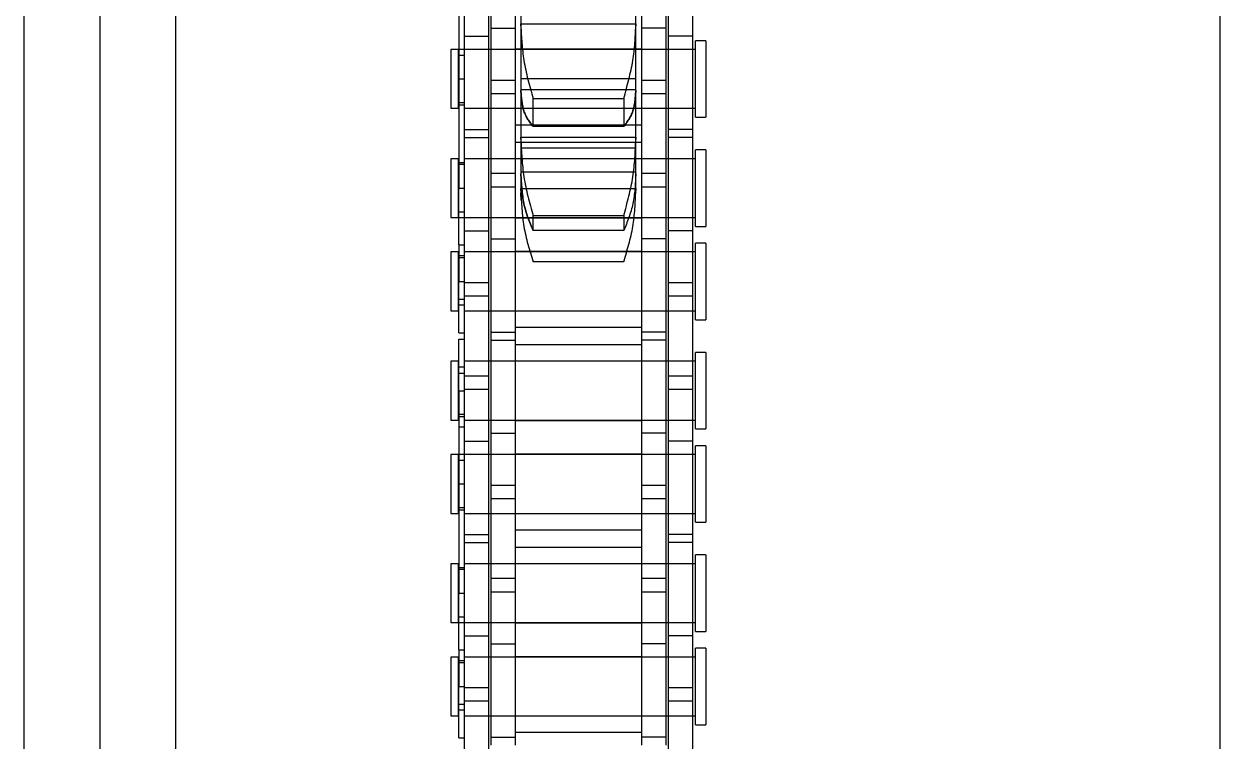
# Model space of a CAD drawing. Header units: metres. Extents: x 0 to 63075, y 0 to 44550.
# Drawn here: x 14315.3 to 14390.3, y 26918.7 to 26963.6 of the extents above; entities that cross this region are included whole.
import ezdxf

# ---------------------------------------------------------------- set-up
doc = ezdxf.new("R2010")
doc.units = ezdxf.units.M
doc.header["$LTSCALE"] = 75
doc.linetypes.add('HIDDEN2', pattern=[4.7625, 3.175, -1.5875])
for name, color, linetype in [('SDM', 7, 'Continuous'), ('SL4', 4, 'Continuous'), ('ST1', 7, 'HIDDEN2')]:
    doc.layers.add(name, color=color, linetype=linetype)

# ---------------------------------------------------------------- blocks, each defined once
blk = doc.blocks.new('A$Ca53c419a')
at = {"layer": 'SL4'}
for p, q in [((3664.713, 495.765), (2339.738, 495.765)), ((2339.738, 486.24), (3664.713, 486.24)), ((2339.738, 420.765), (3664.713, 420.765))]:
    blk.add_line(p, q, dxfattribs=at)
at = {"layer": 'ST1'}
for p, q in [((3664.713, 491.003), (2339.738, 491.003)), ((2339.738, 486.24), (3664.713, 486.24)), ((2494.173, 469), (2490.483, 469)), ((2490.483, 469), (2490.483, 468.526)), ((2494.173, 468.526), (2494.173, 469)), ((2500.021, 469), (2496.331, 469)), ((2496.331, 469), (2496.331, 468.526)), ((2500.021, 468.526), (2500.021, 469)), ((2506.873, 469), (2503.183, 469)), ((2503.183, 469), (2503.183, 468.526)), ((2506.873, 468.526), (2506.873, 469)), ((2512.721, 469), (2509.031, 469)), ((2509.031, 469), (2509.031, 468.526)), ((2512.721, 468.526), (2512.721, 469)), ((2519.573, 469), (2515.883, 469)), ((2515.883, 469), (2515.883, 468.526)), ((2519.573, 468.526), (2519.573, 469)), ((2525.421, 469), (2521.731, 469)), ((2521.731, 469), (2521.731, 468.526)), ((2525.421, 468.526), (2525.421, 469)), ((2532.273, 469), (2528.583, 469)), ((2528.583, 469), (2528.583, 468.526)), ((2532.273, 468.526), (2532.273, 469)), ((2491.396, 468.157), (2482.301, 468.157)), ((2489.097, 468.489), (2489.097, 468.157)), ((2489.097, 468.489), (2492.328, 468.489)), ((2490.483, 468.526), (2494.173, 468.526)), ((2490.483, 468.157), (2490.483, 466.637)), ((2490.483, 468.157), (2490.483, 453.659)), ((2490.852, 468.526), (2490.852, 468.157)), ((2491.221, 468.489), (2491.221, 468.157)), ((2492.256, 468.157), (2491.396, 468.157)), ((2491.396, 466.637), (2491.396, 468.157)), ((2501.351, 468.157), (2492.256, 468.157)), ((2492.256, 468.157), (2492.256, 466.637)), ((2492.328, 468.489), (2492.328, 468.157)), ((2494.624, 468.489), (2492.328, 468.489)), ((2493.804, 468.157), (2493.804, 468.526)), ((2493.947, 468.489), (2493.947, 468.157)), ((2494.173, 466.637), (2494.173, 468.157)), ((2494.173, 453.659), (2494.173, 468.157)), ((2494.624, 468.489), (2498.176, 468.489)), ((2494.624, 468.489), (2494.624, 468.157)), ((2495.503, 468.157), (2495.503, 466.637)), ((2496.331, 468.526), (2500.021, 468.526)), ((2496.331, 468.489), (2496.331, 466.637)), ((2496.331, 468.157), (2496.331, 453.659)), ((2496.7, 468.526), (2496.7, 468.157)), ((2498.176, 468.489), (2498.176, 468.157)), ((2510.876, 468.489), (2498.176, 468.489)), ((2499.652, 468.157), (2499.652, 468.526)), ((2499.795, 468.489), (2499.795, 468.157)), ((2500.021, 466.637), (2500.021, 468.157)), ((2500.021, 453.659), (2500.021, 468.157)), ((2501.351, 468.157), (2501.351, 466.637)), ((2507.701, 468.157), (2501.351, 468.157)), ((2501.853, 468.157), (2501.853, 466.637)), ((2503.183, 468.526), (2506.873, 468.526)), ((2503.183, 468.157), (2503.183, 466.637)), ((2503.183, 468.157), (2503.183, 453.659)), ((2503.409, 468.489), (2503.409, 468.157)), ((2503.552, 468.526), (2503.552, 468.157)), ((2505.028, 468.489), (2505.028, 468.157)), ((2506.504, 468.157), (2506.504, 468.526)), ((2506.873, 466.637), (2506.873, 468.489)), ((2506.873, 453.659), (2506.873, 468.157)), ((2507.701, 468.157), (2507.701, 466.637)), ((2516.796, 468.157), (2507.701, 468.157)), ((2508.58, 468.157), (2508.58, 468.489)), ((2509.031, 468.526), (2512.721, 468.526)), ((2509.031, 468.157), (2509.031, 466.637)), ((2509.031, 468.157), (2509.031, 453.659)), ((2509.257, 468.489), (2509.257, 468.157)), ((2509.4, 468.526), (2509.4, 468.157)), ((2510.876, 468.489), (2510.876, 468.157)), ((2510.876, 468.489), (2514.107, 468.489)), ((2510.948, 466.637), (2510.948, 468.157)), ((2511.808, 468.157), (2511.808, 466.637)), ((2511.983, 468.489), (2511.983, 468.157)), ((2512.352, 468.157), (2512.352, 468.526)), ((2512.721, 466.637), (2512.721, 468.157)), ((2512.721, 453.659), (2512.721, 468.157)), ((2514.107, 468.489), (2514.107, 468.157)), ((2514.497, 468.489), (2514.497, 468.157)), ((2514.497, 468.489), (2517.728, 468.489)), ((2515.883, 468.526), (2519.573, 468.526)), ((2515.883, 468.157), (2515.883, 466.637)), ((2515.883, 468.157), (2515.883, 453.659)), ((2516.252, 468.526), (2516.252, 468.157)), ((2516.621, 468.489), (2516.621, 468.157)), ((2517.656, 468.157), (2516.796, 468.157)), ((2516.796, 466.637), (2516.796, 468.157)), ((2526.751, 468.157), (2517.656, 468.157)), ((2517.656, 468.157), (2517.656, 466.637)), ((2517.728, 468.489), (2517.728, 468.157)), ((2520.024, 468.489), (2517.728, 468.489)), ((2519.204, 468.157), (2519.204, 468.526)), ((2519.347, 468.489), (2519.347, 468.157)), ((2519.573, 466.637), (2519.573, 468.157)), ((2519.573, 453.659), (2519.573, 468.157)), ((2520.024, 468.489), (2523.576, 468.489)), ((2520.024, 468.489), (2520.024, 468.157)), ((2520.903, 468.157), (2520.903, 466.637)), ((2521.731, 468.526), (2525.421, 468.526)), ((2521.731, 468.489), (2521.731, 466.637)), ((2521.731, 468.157), (2521.731, 453.659)), ((2522.1, 468.526), (2522.1, 468.157)), ((2523.576, 468.489), (2523.576, 468.157)), ((2536.276, 468.489), (2523.576, 468.489)), ((2525.052, 468.157), (2525.052, 468.526)), ((2525.195, 468.489), (2525.195, 468.157)), ((2525.421, 466.637), (2525.421, 468.157)), ((2525.421, 453.659), (2525.421, 468.157)), ((2526.751, 468.157), (2526.751, 466.637)), ((2533.101, 468.157), (2526.751, 468.157)), ((2527.253, 468.157), (2527.253, 466.637)), ((2528.583, 468.526), (2532.273, 468.526)), ((2528.583, 468.157), (2528.583, 466.637)), ((2528.583, 468.157), (2528.583, 453.659)), ((2528.809, 468.489), (2528.809, 468.157)), ((2528.952, 468.526), (2528.952, 468.157)), ((2530.428, 468.489), (2530.428, 468.157)), ((2531.904, 468.157), (2531.904, 468.526)), ((2532.273, 466.637), (2532.273, 468.489)), ((2532.273, 453.659), (2532.273, 468.157)), ((2533.101, 468.157), (2533.101, 466.637)), ((2542.196, 468.157), (2533.101, 468.157)), ((2491.396, 466.637), (2482.301, 466.637)), ((2492.256, 466.637), (2491.396, 466.637)), ((2501.351, 466.637), (2492.256, 466.637)), ((2507.701, 466.637), (2501.351, 466.637)), ((2516.796, 466.637), (2507.701, 466.637)), ((2517.656, 466.637), (2516.796, 466.637)), ((2526.751, 466.637), (2517.656, 466.637)), ((2533.101, 466.637), (2526.751, 466.637)), ((2542.196, 466.637), (2533.101, 466.637)), ((2495.001, 466.485), (2488.651, 466.485)), ((2489.153, 466.485), (2489.153, 464.965)), ((2490.483, 466.485), (2490.483, 464.965)), ((2494.173, 464.965), (2494.173, 466.485)), ((2495.001, 466.485), (2495.001, 464.965)), ((2504.096, 466.485), (2495.001, 466.485)), ((2496.331, 466.485), (2496.331, 464.965)), ((2498.248, 464.965), (2498.248, 466.485)), ((2499.108, 466.485), (2499.108, 464.965)), ((2500.021, 464.965), (2500.021, 466.485)), ((2503.183, 466.485), (2503.183, 464.965)), ((2504.956, 466.485), (2504.096, 466.485)), ((2504.096, 464.965), (2504.096, 466.485)), ((2514.051, 466.485), (2504.956, 466.485)), ((2504.956, 466.485), (2504.956, 464.965)), ((2506.873, 464.965), (2506.873, 466.485)), ((2508.203, 466.485), (2508.203, 464.965)), ((2509.031, 466.485), (2509.031, 464.965)), ((2512.721, 464.965), (2512.721, 466.485)), ((2514.051, 466.485), (2514.051, 464.965)), ((2520.401, 466.485), (2514.051, 466.485)), ((2514.553, 466.485), (2514.553, 464.965)), ((2515.883, 466.485), (2515.883, 464.965)), ((2519.573, 464.965), (2519.573, 466.485)), ((2520.401, 466.485), (2520.401, 464.965)), ((2529.496, 466.485), (2520.401, 466.485)), ((2521.731, 466.485), (2521.731, 464.965)), ((2523.648, 464.965), (2523.648, 466.485)), ((2524.508, 466.485), (2524.508, 464.965)), ((2525.421, 464.965), (2525.421, 466.485)), ((2528.583, 466.485), (2528.583, 464.965)), ((2530.356, 466.485), (2529.496, 466.485)), ((2529.496, 464.965), (2529.496, 466.485)), ((2539.451, 466.485), (2530.356, 466.485)), ((2530.356, 466.485), (2530.356, 464.965)), ((2532.273, 464.965), (2532.273, 466.485)), ((2533.603, 466.485), (2533.603, 464.965)), ((2495.001, 464.965), (2488.651, 464.965)), ((2489.436, 457.035), (2489.436, 464.965)), ((2490.483, 464.965), (2490.483, 457.035)), ((2494.173, 457.035), (2494.173, 464.965)), ((2494.216, 464.965), (2494.216, 457.035)), ((2504.096, 464.965), (2495.001, 464.965)), ((2496.288, 457.035), (2496.288, 464.965)), ((2496.331, 464.965), (2496.331, 457.035)), ((2500.021, 457.035), (2500.021, 464.965)), ((2501.068, 464.965), (2501.068, 457.035)), ((2502.136, 457.035), (2502.136, 464.965)), ((2503.183, 464.965), (2503.183, 457.035)), ((2504.956, 464.965), (2504.096, 464.965)), ((2514.051, 464.965), (2504.956, 464.965)), ((2506.873, 457.035), (2506.873, 464.965)), ((2506.916, 464.965), (2506.916, 457.035)), ((2508.988, 457.035), (2508.988, 464.965)), ((2509.031, 464.965), (2509.031, 457.035)), ((2512.721, 457.035), (2512.721, 464.965)), ((2513.768, 464.965), (2513.768, 457.035)), ((2520.401, 464.965), (2514.051, 464.965)), ((2514.836, 457.035), (2514.836, 464.965)), ((2515.883, 464.965), (2515.883, 457.035)), ((2519.573, 457.035), (2519.573, 464.965)), ((2519.616, 464.965), (2519.616, 457.035)), ((2529.496, 464.965), (2520.401, 464.965)), ((2521.688, 457.035), (2521.688, 464.965)), ((2521.731, 464.965), (2521.731, 457.035)), ((2522.808, 464.596), (2523.288, 464.605)), ((2523.428, 464.605), (2523.288, 464.605)), ((2523.555, 464.605), (2523.428, 464.605)), ((2523.428, 464.605), (2523.555, 464.605)), ((2523.555, 464.605), (2523.555, 457.395)), ((2524.485, 464.605), (2523.555, 464.605)), ((2526.65, 464.605), (2524.485, 464.605)), ((2524.594, 464.605), (2524.594, 457.395)), ((2525.421, 457.035), (2525.421, 464.965)), ((2526.092, 457.395), (2526.092, 464.605)), ((2526.468, 464.965), (2526.468, 457.035)), ((2526.778, 464.605), (2526.65, 464.605)), ((2526.65, 464.605), (2526.778, 464.605)), ((2526.778, 464.605), (2526.778, 457.395)), ((2529.692, 464.605), (2526.778, 464.605)), ((2527.536, 457.035), (2527.536, 464.965)), ((2528.583, 464.965), (2528.583, 457.035)), ((2530.356, 464.965), (2529.496, 464.965)), ((2533.76, 464.605), (2529.692, 464.605)), ((2529.77, 464.605), (2529.77, 457.395)), ((2539.451, 464.965), (2530.356, 464.965)), ((2530.439, 457.395), (2530.439, 464.605)), ((2532.273, 457.035), (2532.273, 464.965)), ((2532.316, 464.965), (2532.316, 457.035)), ((2533.876, 464.605), (2533.76, 464.605)), ((2533.76, 464.605), (2533.876, 464.605)), ((2533.876, 464.605), (2533.876, 457.395)), ((2538.421, 464.605), (2533.876, 464.605)), ((2518.955, 463.843), (2518.979, 463.843)), ((2518.955, 458.157), (2518.955, 463.843)), ((2518.979, 463.843), (2518.979, 458.157)), ((2520.917, 463.843), (2521.855, 463.843)), ((2520.917, 458.157), (2520.917, 463.843)), ((2521.855, 463.843), (2521.855, 458.157)), ((2527.436, 463.843), (2529.199, 463.843)), ((2527.436, 458.157), (2527.436, 463.843)), ((2529.199, 463.843), (2529.199, 458.157)), ((2518.979, 458.157), (2518.955, 458.157)), ((2521.855, 458.157), (2520.917, 458.157)), ((2529.199, 458.157), (2527.436, 458.157)), ((2495.001, 457.035), (2488.651, 457.035)), ((2489.153, 455.515), (2489.153, 457.035)), ((2490.483, 457.035), (2490.483, 455.515)), ((2494.173, 455.515), (2494.173, 457.035)), ((2495.001, 455.515), (2495.001, 457.035)), ((2504.096, 457.035), (2495.001, 457.035)), ((2496.331, 457.035), (2496.331, 455.515)), ((2498.248, 455.515), (2498.248, 457.035)), ((2499.108, 457.035), (2499.108, 455.515)), ((2500.021, 455.515), (2500.021, 457.035)), ((2503.183, 457.035), (2503.183, 455.515)), ((2504.956, 457.035), (2504.096, 457.035)), ((2504.096, 455.515), (2504.096, 457.035)), ((2514.051, 457.035), (2504.956, 457.035)), ((2504.956, 457.035), (2504.956, 455.515)), ((2506.873, 455.515), (2506.873, 457.035)), ((2508.203, 455.515), (2508.203, 457.035)), ((2509.031, 457.035), (2509.031, 455.515)), ((2512.721, 455.515), (2512.721, 457.035)), ((2514.051, 455.515), (2514.051, 457.035)), ((2520.401, 457.035), (2514.051, 457.035)), ((2514.553, 455.515), (2514.553, 457.035)), ((2515.883, 457.035), (2515.883, 455.515)), ((2519.573, 455.515), (2519.573, 457.035)), ((2520.401, 455.515), (2520.401, 457.035)), ((2529.496, 457.035), (2520.401, 457.035)), ((2521.731, 457.035), (2521.731, 455.515)), ((2523.288, 457.395), (2523.428, 457.395)), ((2523.428, 457.395), (2523.555, 457.395)), ((2523.555, 457.395), (2523.428, 457.395)), ((2523.555, 457.395), (2524.485, 457.395)), ((2523.648, 455.515), (2523.648, 457.035)), ((2524.485, 457.395), (2526.65, 457.395)), ((2524.508, 457.035), (2524.508, 455.515)), ((2525.421, 455.515), (2525.421, 457.035)), ((2526.65, 457.395), (2526.778, 457.395)), ((2526.778, 457.395), (2526.65, 457.395)), ((2526.778, 457.395), (2529.692, 457.395)), ((2528.583, 457.035), (2528.583, 455.515)), ((2530.356, 457.035), (2529.496, 457.035)), ((2529.496, 455.515), (2529.496, 457.035)), ((2529.692, 457.395), (2533.76, 457.395)), ((2539.451, 457.035), (2530.356, 457.035)), ((2530.356, 457.035), (2530.356, 455.515)), ((2532.273, 455.515), (2532.273, 457.035)), ((2533.603, 455.515), (2533.603, 457.035)), ((2533.76, 457.395), (2533.876, 457.395)), ((2533.876, 457.395), (2533.76, 457.395)), ((2533.876, 457.395), (2538.421, 457.395)), ((2491.396, 455.363), (2482.301, 455.363)), ((2495.001, 455.515), (2488.651, 455.515)), ((2490.483, 455.363), (2490.483, 453.843)), ((2492.256, 455.363), (2491.396, 455.363)), ((2491.396, 453.843), (2491.396, 455.363)), ((2501.351, 455.363), (2492.256, 455.363)), ((2492.256, 455.363), (2492.256, 453.843)), ((2494.173, 453.843), (2494.173, 455.363)), ((2504.096, 455.515), (2495.001, 455.515)), ((2495.503, 453.843), (2495.503, 455.363)), ((2496.331, 455.363), (2496.331, 453.843)), ((2500.021, 453.843), (2500.021, 455.363)), ((2501.351, 453.843), (2501.351, 455.363)), ((2507.701, 455.363), (2501.351, 455.363)), ((2501.853, 453.843), (2501.853, 455.363)), ((2503.183, 455.363), (2503.183, 453.843)), ((2504.956, 455.515), (2504.096, 455.515)), ((2514.051, 455.515), (2504.956, 455.515)), ((2506.873, 453.843), (2506.873, 455.363)), ((2507.701, 453.843), (2507.701, 455.363)), ((2516.796, 455.363), (2507.701, 455.363)), ((2509.031, 455.363), (2509.031, 453.843)), ((2510.948, 453.843), (2510.948, 455.363)), ((2511.808, 455.363), (2511.808, 453.843)), ((2512.721, 453.843), (2512.721, 455.363)), ((2520.401, 455.515), (2514.051, 455.515)), ((2515.883, 455.363), (2515.883, 453.843)), ((2517.656, 455.363), (2516.796, 455.363)), ((2516.796, 453.843), (2516.796, 455.363)), ((2526.751, 455.363), (2517.656, 455.363)), ((2517.656, 455.363), (2517.656, 453.843)), ((2519.573, 453.843), (2519.573, 455.363)), ((2529.496, 455.515), (2520.401, 455.515)), ((2520.903, 453.843), (2520.903, 455.363)), ((2521.731, 455.363), (2521.731, 453.843)), ((2525.421, 453.843), (2525.421, 455.363)), ((2526.751, 453.843), (2526.751, 455.363)), ((2533.101, 455.363), (2526.751, 455.363)), ((2527.253, 453.843), (2527.253, 455.363)), ((2528.583, 455.363), (2528.583, 453.843)), ((2530.356, 455.515), (2529.496, 455.515)), ((2539.451, 455.515), (2530.356, 455.515)), ((2532.273, 453.843), (2532.273, 455.363)), ((2533.101, 453.843), (2533.101, 455.363)), ((2542.196, 455.363), (2533.101, 455.363)), ((2491.396, 453.843), (2482.301, 453.843)), ((2492.256, 453.843), (2491.396, 453.843)), ((2501.351, 453.843), (2492.256, 453.843)), ((2507.701, 453.843), (2501.351, 453.843)), ((2516.796, 453.843), (2507.701, 453.843)), ((2517.656, 453.843), (2516.796, 453.843)), ((2526.751, 453.843), (2517.656, 453.843)), ((2533.101, 453.843), (2526.751, 453.843)), ((2542.196, 453.843), (2533.101, 453.843)), ((2489.929, 453.659), (2494.726, 453.659)), ((2489.929, 453.659), (2489.929, 453)), ((2494.726, 453), (2494.726, 453.659)), ((2495.777, 453.659), (2500.574, 453.659)), ((2495.777, 453.659), (2495.777, 453)), ((2500.574, 453), (2500.574, 453.659)), ((2502.629, 453.659), (2507.426, 453.659)), ((2502.629, 453.659), (2502.629, 453)), ((2507.426, 453), (2507.426, 453.659)), ((2508.477, 453.659), (2513.274, 453.659)), ((2508.477, 453.659), (2508.477, 453)), ((2513.274, 453), (2513.274, 453.659)), ((2515.329, 453.659), (2520.126, 453.659)), ((2515.329, 453.659), (2515.329, 453)), ((2520.126, 453), (2520.126, 453.659)), ((2521.177, 453.659), (2525.974, 453.659)), ((2521.177, 453.659), (2521.177, 453)), ((2525.974, 453), (2525.974, 453.659)), ((2528.029, 453.659), (2532.826, 453.659)), ((2528.029, 453.659), (2528.029, 453)), ((2532.826, 453), (2532.826, 453.659)), ((2494.726, 453), (2489.929, 453)), ((2500.574, 453), (2495.777, 453)), ((2507.426, 453), (2502.629, 453)), ((2513.274, 453), (2508.477, 453)), ((2520.126, 453), (2515.329, 453)), ((2525.974, 453), (2521.177, 453)), ((2532.826, 453), (2528.029, 453))]:
    blk.add_line(p, q, dxfattribs=at)
for points, knots in [([(2523.428, 464.605), (2522.663, 464.57), (2521.082, 464.496), (2519.694, 464.065), (2518.979, 463.843)], [0, 0, 0, 0, 0.484725, 1, 1, 1, 1]), ([(2520.917, 463.843), (2521.455, 464.065), (2522.5, 464.496), (2523.837, 464.57), (2524.485, 464.605)], [0, 0, 0, 0, 0.5152637, 1, 1, 1, 1]), ([(2524.485, 464.605), (2523.837, 464.57), (2522.5, 464.496), (2521.455, 464.065), (2520.917, 463.843)], [0, 0, 0, 0, 0.4847361, 1, 1, 1, 1]), ([(2526.65, 464.605), (2525.858, 464.57), (2524.226, 464.496), (2522.661, 464.065), (2521.855, 463.843)], [0, 0, 0, 0, 0.484722, 1, 1, 1, 1]), ([(2527.436, 463.843), (2527.732, 464.065), (2528.307, 464.496), (2529.239, 464.57), (2529.692, 464.605)], [0, 0, 0, 0, 0.515263, 1, 1, 1, 1]), ([(2529.692, 464.605), (2529.239, 464.57), (2528.307, 464.496), (2527.732, 464.065), (2527.436, 463.843)], [0, 0, 0, 0, 0.484737, 1, 1, 1, 1]), ([(2533.76, 464.605), (2533.039, 464.57), (2531.551, 464.496), (2529.999, 464.065), (2529.199, 463.843)], [0, 0, 0, 0, 0.484736, 1, 1, 1, 1]), ([(2518.979, 458.157), (2519.694, 457.935), (2521.082, 457.504), (2522.662, 457.43), (2523.428, 457.395)], [0, 0, 0, 0, 0.515254, 1, 1, 1, 1]), ([(2524.485, 457.395), (2523.837, 457.43), (2522.5, 457.504), (2521.455, 457.935), (2520.917, 458.157)], [0, 0, 0, 0, 0.484736, 1, 1, 1, 1]), ([(2521.855, 458.157), (2522.661, 457.935), (2524.226, 457.504), (2525.858, 457.43), (2526.65, 457.395)], [0, 0, 0, 0, 0.515256, 1, 1, 1, 1]), ([(2529.692, 457.395), (2529.239, 457.43), (2528.307, 457.504), (2527.732, 457.935), (2527.436, 458.157)], [0, 0, 0, 0, 0.484737, 1, 1, 1, 1]), ([(2527.436, 458.157), (2527.732, 457.935), (2528.307, 457.504), (2529.239, 457.43), (2529.692, 457.395)], [0, 0, 0, 0, 0.5152633, 1, 1, 1, 1]), ([(2529.199, 458.157), (2529.999, 457.935), (2531.551, 457.504), (2533.039, 457.43), (2533.76, 457.395)], [0, 0, 0, 0, 0.515264, 1, 1, 1, 1])]:
    blk.add_open_spline(points, degree=3, knots=knots, dxfattribs=at)

msp = doc.modelspace()

# ---------------------------------------------------------------- block references
at = {"layer": 'SDM', "rotation": 90}
msp.add_blockref('A$Ca53c419a', (14811.027, 24429.769), dxfattribs=at)

doc.saveas('drawing.dxf')
